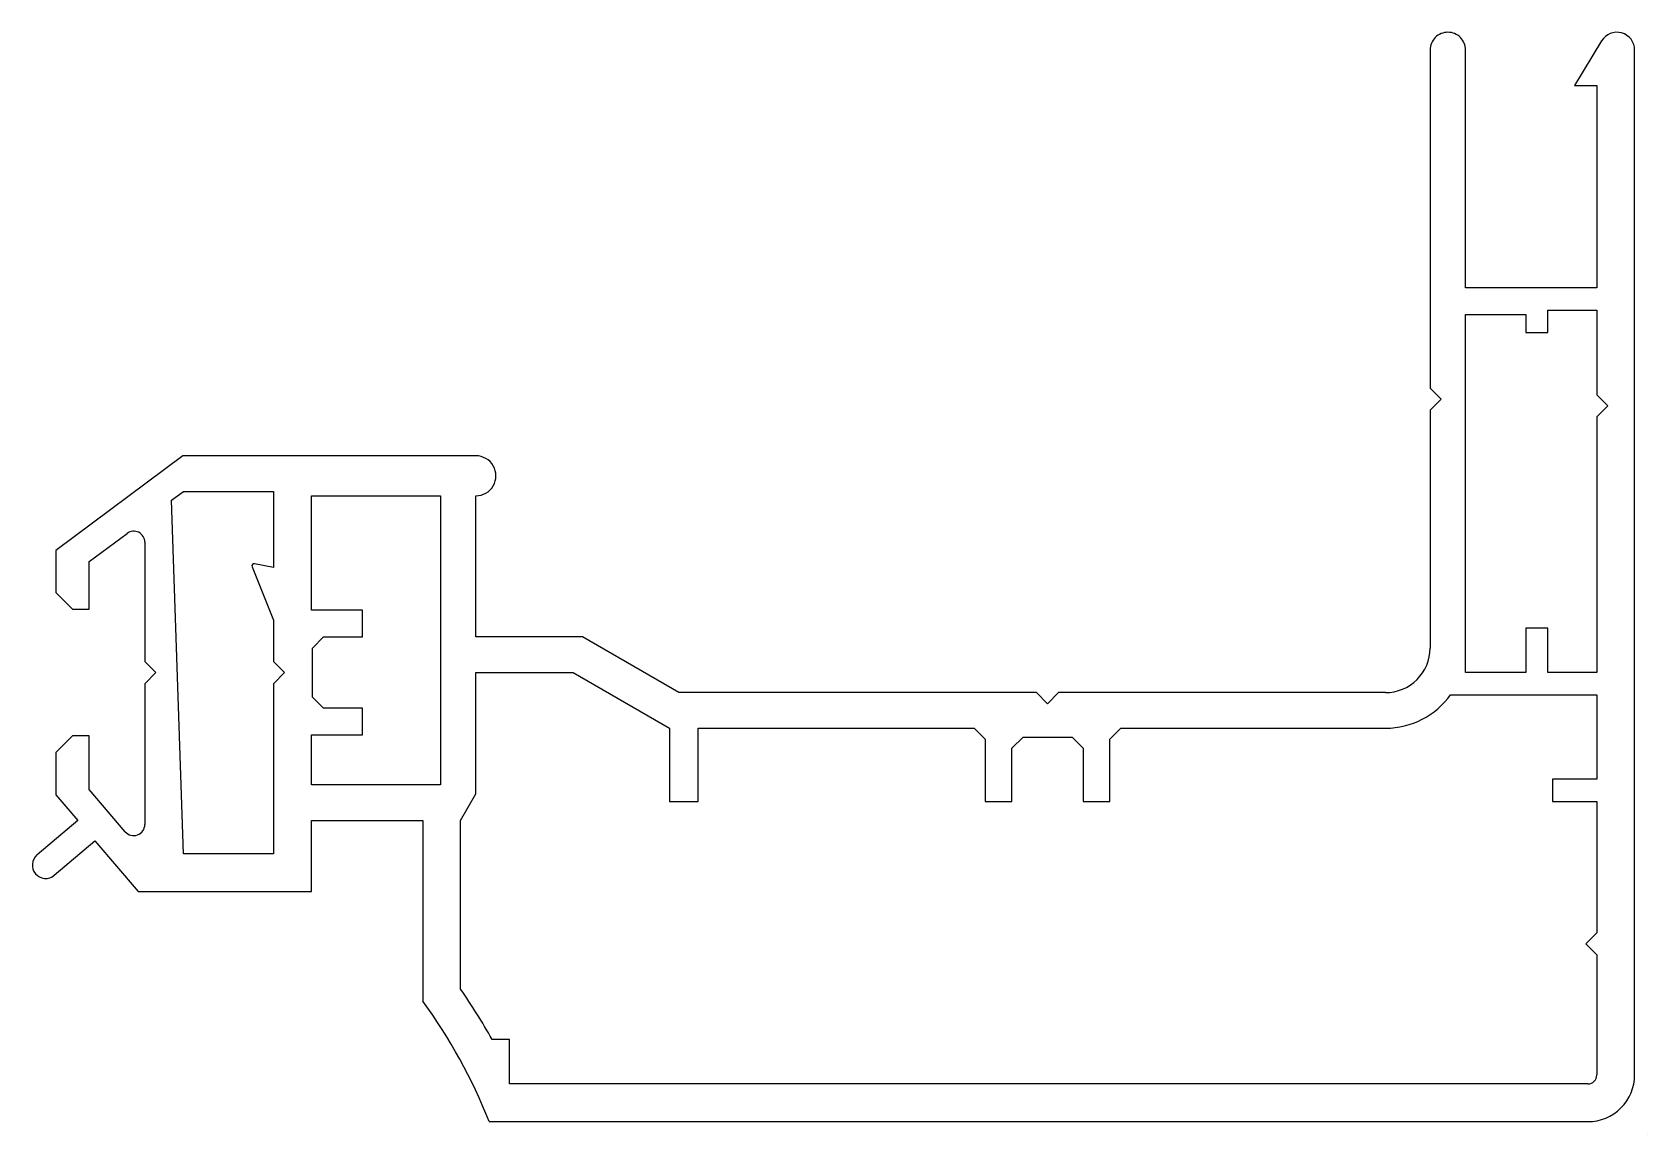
# Model space of a CAD drawing. Extents: x 2396.9 to 2469.6, y 673.1 to 722.7.
import ezdxf

# ---------------------------------------------------------------- set-up
doc = ezdxf.new("R2010")
doc.units = 0
doc.layers.get('0').update_dxf_attribs({"linetype": 'CONTINUOUS'})

msp = doc.modelspace()

# ---------------------------------------------------------------- linework, layer by layer
for p, q in [((2460.017, 722.5), (2460.017, 722.5)), ((2460.583, 722.734), (2460.583, 722.734)), ((2461.148, 722.5), (2461.148, 722.5)), ((2467.498, 722.347), (2466.283, 720.334)), ((2468.397, 722.705), (2468.397, 722.705)), ((2459.783, 721.934), (2459.783, 706.734)), ((2461.383, 711.234), (2461.383, 721.934)), ((2461.383, 721.934), (2461.383, 721.934)), ((2468.983, 675.834), (2468.983, 721.934)), ((2466.283, 720.334), (2467.283, 720.334)), ((2467.283, 720.334), (2467.283, 711.234)), ((2467.283, 711.234), (2461.383, 711.234)), ((2461.383, 693.934), (2461.383, 710.034)), ((2461.383, 710.034), (2464.083, 710.034)), ((2464.083, 710.034), (2464.083, 709.234)), ((2465.083, 710.234), (2467.283, 710.234)), ((2465.083, 709.234), (2465.083, 710.234)), ((2467.283, 710.234), (2467.283, 706.434)), ((2464.083, 709.234), (2465.083, 709.234)), ((2459.783, 706.734), (2460.283, 706.234)), ((2460.283, 706.234), (2459.783, 705.734)), ((2467.283, 706.434), (2467.783, 705.934)), ((2459.783, 705.734), (2459.783, 695.034)), ((2467.783, 705.934), (2467.283, 705.434)), ((2467.283, 705.434), (2467.283, 693.934)), ((2403.686, 703.684), (2397.983, 699.43)), ((2416.873, 703.684), (2403.686, 703.684)), ((2417.652, 703.234), (2417.652, 703.234)), ((2403.183, 701.687), (2403.715, 702.084)), ((2403.715, 702.084), (2403.715, 702.084)), ((2403.715, 702.084), (2407.77, 702.084)), ((2407.77, 702.084), (2407.77, 698.666)), ((2409.473, 696.734), (2409.473, 701.884)), ((2409.473, 701.884), (2415.273, 701.884)), ((2415.273, 701.884), (2415.273, 688.884)), ((2416.873, 695.534), (2416.873, 701.884)), ((2416.873, 701.884), (2416.873, 701.884)), ((2417.652, 702.334), (2417.652, 702.334)), ((2403.72, 685.784), (2403.183, 701.687)), ((2399.483, 698.927), (2401.184, 700.196)), ((2401.184, 700.196), (2401.184, 700.196)), ((2401.707, 700.242), (2401.707, 700.242)), ((2401.983, 699.795), (2401.983, 694.434)), ((2397.983, 699.43), (2397.983, 697.534)), ((2399.483, 696.784), (2399.483, 698.927)), ((2406.805, 698.696), (2407.77, 696.284)), ((2406.917, 698.831), (2406.917, 698.831)), ((2407.77, 698.666), (2406.917, 698.831)), ((2397.983, 697.534), (2398.733, 696.784)), ((2398.733, 696.784), (2399.483, 696.784)), ((2411.773, 696.734), (2409.473, 696.734)), ((2411.773, 695.534), (2411.773, 696.734)), ((2407.77, 696.284), (2407.77, 694.434)), ((2409.523, 695.034), (2410.023, 695.534)), ((2410.023, 695.534), (2411.773, 695.534)), ((2421.673, 695.534), (2416.873, 695.534)), ((2426.003, 693.034), (2421.673, 695.534)), ((2465.083, 695.934), (2464.083, 695.934)), ((2464.083, 695.934), (2464.083, 693.934)), ((2465.083, 693.934), (2465.083, 695.934)), ((2409.523, 695.034), (2409.523, 695.034)), ((2409.523, 692.834), (2409.523, 695.034)), ((2401.983, 694.434), (2402.483, 693.934)), ((2402.483, 693.934), (2401.983, 693.434)), ((2407.77, 694.434), (2408.27, 693.934)), ((2408.27, 693.934), (2407.77, 693.434)), ((2416.873, 693.934), (2421.244, 693.934)), ((2416.873, 688.479), (2416.873, 693.934)), ((2421.244, 693.934), (2425.574, 691.434)), ((2464.083, 693.934), (2461.383, 693.934)), ((2467.283, 693.934), (2465.083, 693.934)), ((2467.283, 693.934), (2467.283, 693.934)), ((2401.983, 693.434), (2401.983, 687.099)), ((2407.77, 693.434), (2407.77, 685.784)), ((2459.197, 693.62), (2459.197, 693.62)), ((2410.023, 692.334), (2409.523, 692.834)), ((2411.773, 692.334), (2410.023, 692.334)), ((2411.773, 691.134), (2411.773, 692.334)), ((2442.08, 693.034), (2426.003, 693.034)), ((2442.58, 692.534), (2442.08, 693.034)), ((2443.08, 693.034), (2442.58, 692.534)), ((2457.783, 693.034), (2443.08, 693.034)), ((2460.707, 692.934), (2467.283, 692.934)), ((2467.283, 692.934), (2467.283, 689.134)), ((2398.733, 691.084), (2397.983, 690.334)), ((2399.483, 691.084), (2398.733, 691.084)), ((2399.483, 688.68), (2399.483, 691.084)), ((2409.473, 691.134), (2411.773, 691.134)), ((2409.473, 688.884), (2409.473, 691.134)), ((2425.574, 691.434), (2425.574, 688.134)), ((2426.874, 691.434), (2439.28, 691.434)), ((2426.874, 688.134), (2426.874, 691.434)), ((2439.28, 691.434), (2439.78, 690.934)), ((2439.78, 690.934), (2439.78, 688.134)), ((2440.98, 690.534), (2441.48, 691.034)), ((2441.48, 691.034), (2443.68, 691.034)), ((2443.68, 691.034), (2444.18, 690.534)), ((2445.38, 690.934), (2445.88, 691.434)), ((2445.38, 688.134), (2445.38, 690.934)), ((2445.88, 691.434), (2457.783, 691.434)), ((2457.783, 691.434), (2457.783, 691.434)), ((2397.983, 690.334), (2397.983, 688.437)), ((2440.98, 688.134), (2440.98, 690.534)), ((2444.18, 690.534), (2444.18, 688.134)), ((2415.273, 688.884), (2409.473, 688.884)), ((2465.283, 689.134), (2465.283, 688.134)), ((2467.283, 689.134), (2465.283, 689.134)), ((2397.983, 688.437), (2398.963, 687.284)), ((2401.102, 686.775), (2399.483, 688.68)), ((2416.183, 687.284), (2416.873, 688.479)), ((2416.873, 688.479), (2416.873, 688.479)), ((2425.574, 688.134), (2426.874, 688.134)), ((2439.78, 688.134), (2440.98, 688.134)), ((2444.18, 688.134), (2445.38, 688.134)), ((2465.283, 688.134), (2467.283, 688.134)), ((2467.283, 688.134), (2467.283, 682.231)), ((2398.963, 687.284), (2397.134, 685.73)), ((2409.473, 684.084), (2409.473, 687.284)), ((2409.473, 687.284), (2414.483, 687.284)), ((2414.483, 687.284), (2414.483, 679.154)), ((2414.483, 687.284), (2414.483, 687.284)), ((2416.183, 679.698), (2416.183, 687.284)), ((2401.983, 687.099), (2401.983, 687.099)), ((2397.911, 684.816), (2399.74, 686.37)), ((2399.74, 686.37), (2401.683, 684.084)), ((2397.134, 685.73), (2397.134, 685.73)), ((2407.77, 685.784), (2403.72, 685.784)), ((2397.065, 684.884), (2397.065, 684.884)), ((2397.474, 684.675), (2397.474, 684.675)), ((2401.683, 684.084), (2409.473, 684.084)), ((2467.283, 682.231), (2466.783, 681.731)), ((2466.783, 681.731), (2467.283, 681.231)), ((2467.283, 681.231), (2467.283, 675.834)), ((2414.483, 679.154), (2414.483, 679.154)), ((2417.596, 677.434), (2417.596, 677.434)), ((2418.38, 677.434), (2417.596, 677.434)), ((2418.38, 675.434), (2418.38, 677.434)), ((2467.283, 675.834), (2467.283, 675.834)), ((2466.883, 675.434), (2418.38, 675.434)), ((2467.166, 675.551), (2467.166, 675.551)), ((2468.368, 674.349), (2468.368, 674.349)), ((2417.468, 673.734), (2466.883, 673.734)), ((2417.468, 673.734), (2417.468, 673.734)), ((2466.883, 673.734), (2466.883, 673.734)), ((2469.57, 673.147), (2469.57, 673.147))]:
    msp.add_line(p, q)
for centre, radius, start, end in [((2460.583, 721.934), 0.8, 134.99873, 180.00239), ((2460.583, 721.934), 0.8, 89.99992, 134.99896), ((2460.583, 721.934), 0.8, 44.9998, 90.0006), ((2460.583, 721.934), 0.8, 0.00001, 45.0006), ((2468.183, 721.934), 0.8, 74.44399, 148.88862), ((2468.183, 721.934), 0.8, 0.00076, 74.44519), ((2416.873, 702.784), 0.9, 30.00036, 89.99946), ((2416.873, 702.784), 0.9, 330.00023, 29.99977), ((2416.873, 702.784), 0.9, 270.00011, 330.00007), ((2401.483, 699.795), 0.5, 63.35682, 126.71753), ((2401.483, 699.795), 0.5, 359.99978, 63.35688), ((2406.898, 698.733), 0.1, 140.42314, 201.80029), ((2406.898, 698.733), 0.1, 79.03591, 140.422), ((2457.783, 695.034), 2, 315.00095, 0.00021), ((2457.783, 695.034), 2, 269.99999, 315.00035), ((2457.783, 695.034), 3.6, 270, 324.3148), ((2401.483, 687.099), 0.5, 220.36134, 290.17915), ((2401.483, 687.099), 0.5, 290.18131, 359.99869), ((2397.522, 685.273), 0.6, 130.35967, 220.36034), ((2397.522, 685.273), 0.6, 220.3605, 265.36108), ((2397.522, 685.273), 0.6, 265.36284, 310.36276), ((2394.831, 664.795), 26.038, 29.0382, 34.91455), ((2394.827, 664.793), 24.343, 21.54971, 36.15318), ((2466.883, 675.834), 0.4, 315.00039, 0.00031), ((2466.883, 675.834), 2.1, 315.00094, 0.00064), ((2466.883, 675.834), 0.4, 269.99988, 315.00288), ((2466.883, 675.834), 2.1, 270.00002, 315.00038)]:
    msp.add_arc(centre, radius, start, end)

doc.saveas('drawing.dxf')
